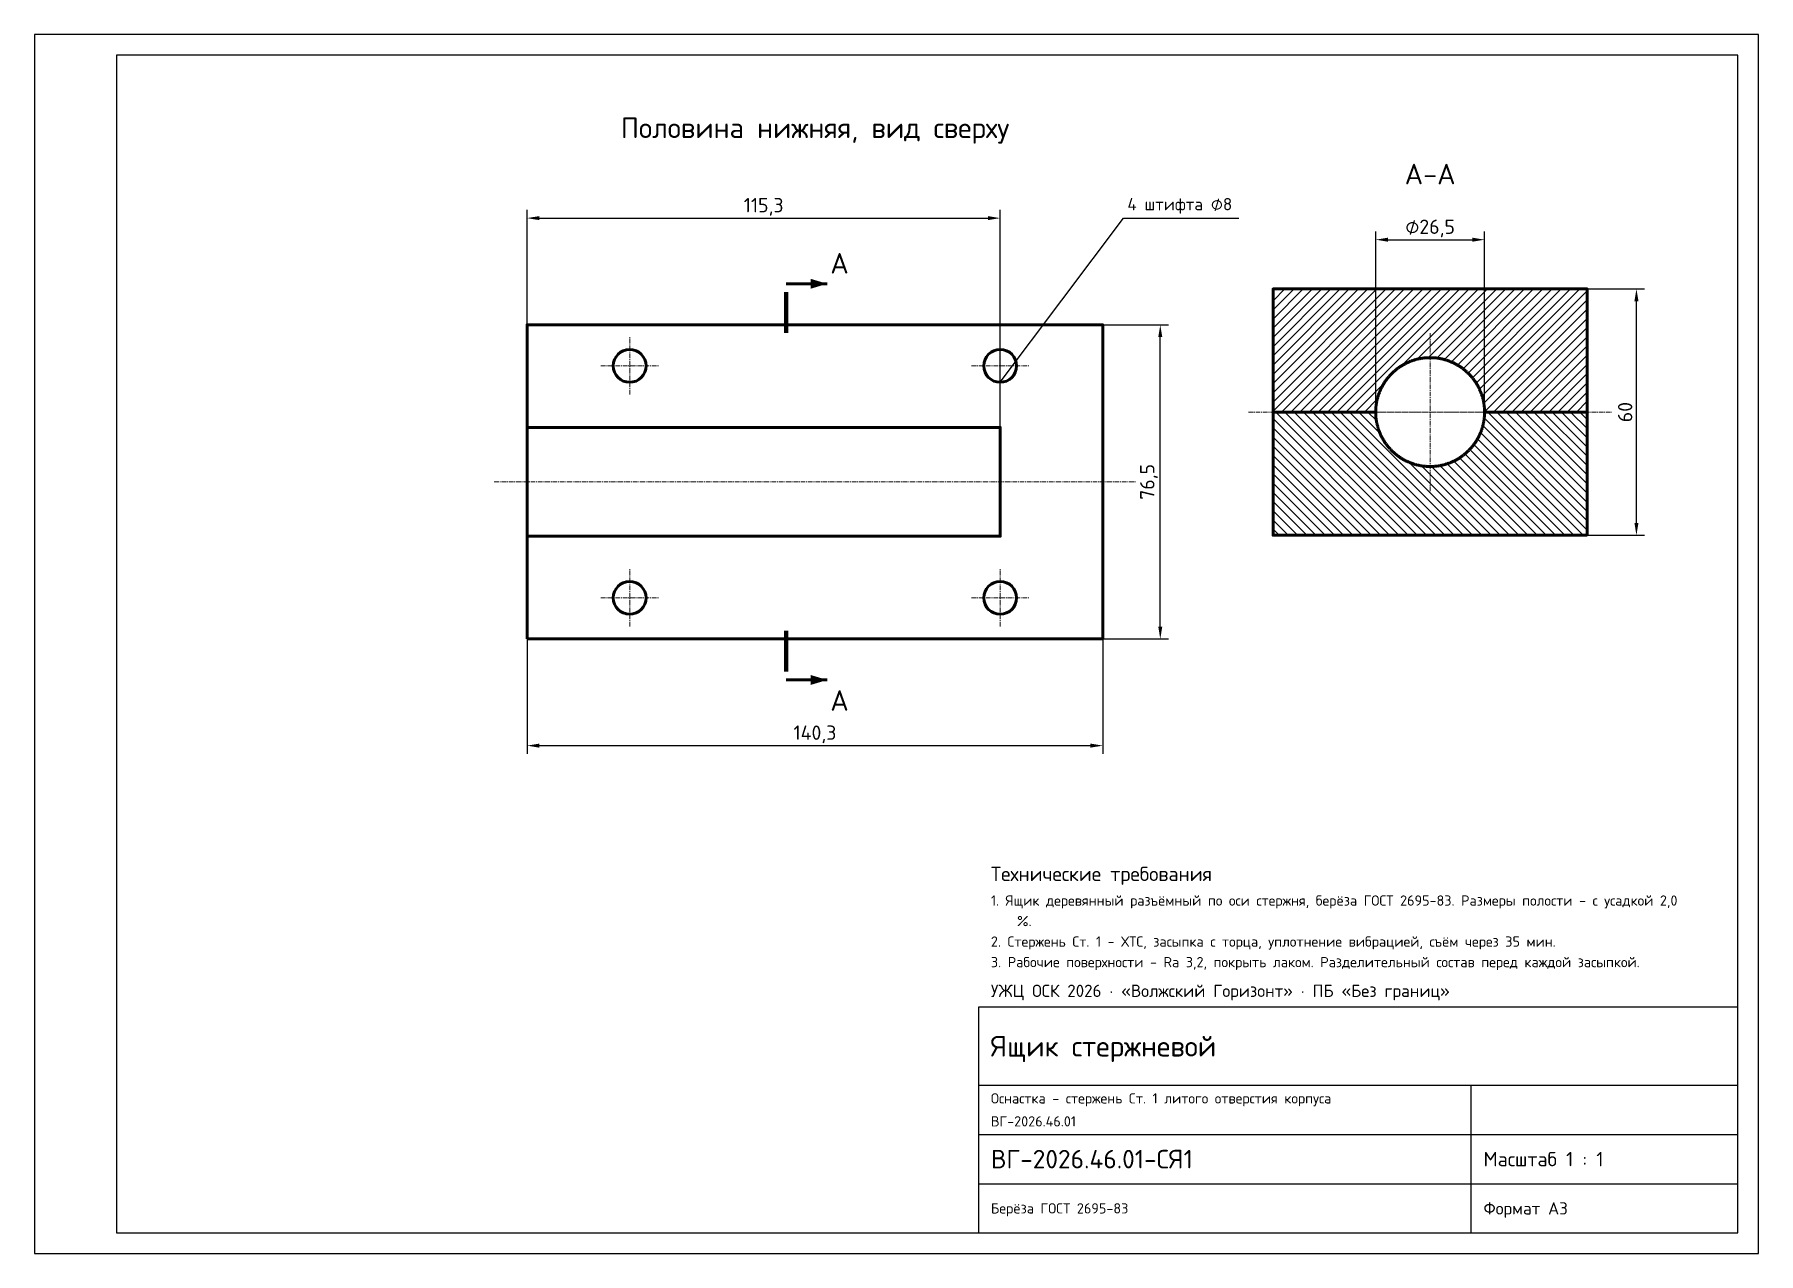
# Model space of a CAD drawing. Header units: millimetres. Extents: x 0 to 420, y 0 to 297.
import ezdxf
from ezdxf.enums import TextEntityAlignment as Align

# ---------------------------------------------------------------- set-up
doc = ezdxf.new("R2010")
doc.units = ezdxf.units.MM
doc.header["$LTSCALE"] = 0.35
doc.linetypes.add('CENTER', pattern=[5.08, 3.175, -0.635, 0.635, -0.635])
for name, color, linetype in [('00_РАМКА', 7, 'Continuous'), ('08_ТЕКСТ', 7, 'Continuous'), ('09_РАЗМЕРЫ', 7, 'Continuous')]:
    doc.layers.add(name, color=color, linetype=linetype)
for name, color, linetype, lineweight in [('07_ОСИ', 2, 'CENTER', 18), ('20_ВИДИМЫЕ', 7, 'Continuous', 50), ('23_ШТРИХОВКА', 7, 'Continuous', 18)]:
    doc.layers.add(name, color=color, linetype=linetype, lineweight=lineweight)
doc.styles.add('ГОСТ', font='isocpeur.ttf')
doc.dimstyles.new('ГОСТ', dxfattribs={"dimtxt": 3.5, "dimasz": 3, "dimexe": 2, "dimexo": 0, "dimgap": 1, "dimtad": 1, "dimdec": 1, "dimtxsty": 'ГОСТ', "dimcen": 2.5, "dimclrd": 7, "dimclre": 7, "dimclrt": 7, "dimazin": 3, "dimtfac": 1, "dimtmove": 0, "dimatfit": 3, "dimarcsym": 0})

msp = doc.modelspace()

# ---------------------------------------------------------------- hatches: boundary and pattern name
at = {"layer": '20_ВИДИМЫЕ'}
for points in [[(189.12, 237.46), (193.12, 236.26), (189.12, 235.06)], [(189.12, 140.94), (193.12, 139.74), (189.12, 138.54)]]:
    msp.add_hatch(color=7, dxfattribs=at).paths.add_polyline_path(points)
at = {"layer": '23_ШТРИХОВКА'}
h = msp.add_hatch(dxfattribs=at)
h.set_pattern_fill('ANSI31', scale=0.5)
h.paths.add_polyline_path([(301.74, 205), (301.74, 235), (378.26, 235), (378.26, 205), (353.26, 205), (353.26, 205.16), (353.26, 205.33), (353.25, 205.49), (353.24, 205.65), (353.24, 205.81), (353.22, 205.98), (353.21, 206.14), (353.2, 206.3), (353.18, 206.46), (353.16, 206.62), (353.14, 206.78), (353.12, 206.95), (353.09, 207.11), (353.06, 207.27), (353.04, 207.43), (353.01, 207.59), (352.97, 207.75), (352.94, 207.91), (352.9, 208.06), (352.86, 208.22), (352.82, 208.38), (352.78, 208.54), (352.74, 208.69), (352.69, 208.85), (352.64, 209), (352.59, 209.16), (352.54, 209.31), (352.48, 209.47), (352.43, 209.62), (352.37, 209.77), (352.31, 209.92), (352.25, 210.07), (352.19, 210.22), (352.12, 210.37), (352.06, 210.52), (351.99, 210.67), (351.92, 210.82), (351.84, 210.96), (351.77, 211.11), (351.69, 211.25), (351.62, 211.39), (351.54, 211.54), (351.46, 211.68), (351.37, 211.82), (351.29, 211.96), (351.2, 212.09), (351.11, 212.23), (351.03, 212.37), (350.93, 212.5), (350.84, 212.64), (350.75, 212.77), (350.65, 212.9), (350.55, 213.03), (350.45, 213.16), (350.35, 213.29), (350.25, 213.41), (350.15, 213.54), (350.04, 213.66), (349.93, 213.78), (349.83, 213.9), (349.71, 214.02), (349.6, 214.14), (349.49, 214.26), (349.38, 214.38), (349.26, 214.49), (349.14, 214.6), (349.02, 214.71), (348.9, 214.83), (348.78, 214.93), (348.66, 215.04), (348.54, 215.15), (348.41, 215.25), (348.29, 215.35), (348.16, 215.45), (348.03, 215.55), (347.9, 215.65), (347.77, 215.75), (347.64, 215.84), (347.5, 215.93), (347.37, 216.03), (347.23, 216.11), (347.09, 216.2), (346.96, 216.29), (346.82, 216.37), (346.68, 216.46), (346.54, 216.54), (346.39, 216.62), (346.25, 216.69), (346.11, 216.77), (345.96, 216.84), (345.82, 216.92), (345.67, 216.99), (345.52, 217.06), (345.37, 217.12), (345.22, 217.19), (345.07, 217.25), (344.92, 217.31), (344.77, 217.37), (344.62, 217.43), (344.47, 217.48), (344.31, 217.54), (344.16, 217.59), (344, 217.64), (343.85, 217.69), (343.69, 217.74), (343.54, 217.78), (343.38, 217.82), (343.22, 217.86), (343.06, 217.9), (342.91, 217.94), (342.75, 217.97), (342.59, 218.01), (342.43, 218.04), (342.27, 218.06), (342.11, 218.09), (341.95, 218.12), (341.78, 218.14), (341.62, 218.16), (341.46, 218.18), (341.3, 218.2), (341.14, 218.21), (340.98, 218.22), (340.81, 218.24), (340.65, 218.24), (340.49, 218.25), (340.33, 218.26), (340.16, 218.26), (340, 218.26), (339.84, 218.26), (339.67, 218.26), (339.51, 218.25), (339.35, 218.24), (339.19, 218.24), (339.02, 218.22), (338.86, 218.21), (338.7, 218.2), (338.54, 218.18), (338.38, 218.16), (338.22, 218.14), (338.05, 218.12), (337.89, 218.09), (337.73, 218.06), (337.57, 218.04), (337.41, 218.01), (337.25, 217.97), (337.09, 217.94), (336.94, 217.9), (336.78, 217.86), (336.62, 217.82), (336.46, 217.78), (336.31, 217.74), (336.15, 217.69), (336, 217.64), (335.84, 217.59), (335.69, 217.54), (335.53, 217.48), (335.38, 217.43), (335.23, 217.37), (335.08, 217.31), (334.93, 217.25), (334.78, 217.19), (334.63, 217.12), (334.48, 217.06), (334.33, 216.99), (334.18, 216.92), (334.04, 216.84), (333.89, 216.77), (333.75, 216.69), (333.61, 216.62), (333.46, 216.54), (333.32, 216.46), (333.18, 216.37), (333.04, 216.29), (332.91, 216.2), (332.77, 216.11), (332.63, 216.03), (332.5, 215.93), (332.36, 215.84), (332.23, 215.75), (332.1, 215.65), (331.97, 215.55), (331.84, 215.45), (331.71, 215.35), (331.59, 215.25), (331.46, 215.15), (331.34, 215.04), (331.22, 214.93), (331.1, 214.83), (330.98, 214.71), (330.86, 214.6), (330.74, 214.49), (330.62, 214.38), (330.51, 214.26), (330.4, 214.14), (330.29, 214.02), (330.17, 213.9), (330.07, 213.78), (329.96, 213.66), (329.85, 213.54), (329.75, 213.41), (329.65, 213.29), (329.55, 213.16), (329.45, 213.03), (329.35, 212.9), (329.25, 212.77), (329.16, 212.64), (329.07, 212.5), (328.97, 212.37), (328.89, 212.23), (328.8, 212.09), (328.71, 211.96), (328.63, 211.82), (328.54, 211.68), (328.46, 211.54), (328.38, 211.39), (328.31, 211.25), (328.23, 211.11), (328.16, 210.96), (328.08, 210.82), (328.01, 210.67), (327.94, 210.52), (327.88, 210.37), (327.81, 210.22), (327.75, 210.07), (327.69, 209.92), (327.63, 209.77), (327.57, 209.62), (327.52, 209.47), (327.46, 209.31), (327.41, 209.16), (327.36, 209), (327.31, 208.85), (327.26, 208.69), (327.22, 208.54), (327.18, 208.38), (327.14, 208.22), (327.1, 208.06), (327.06, 207.91), (327.03, 207.75), (326.99, 207.59), (326.96, 207.43), (326.94, 207.27), (326.91, 207.11), (326.88, 206.95), (326.86, 206.78), (326.84, 206.62), (326.82, 206.46), (326.8, 206.3), (326.79, 206.14), (326.78, 205.98), (326.76, 205.81), (326.76, 205.65), (326.75, 205.49), (326.74, 205.33), (326.74, 205.16), (326.74, 205)])
h = msp.add_hatch(dxfattribs=at)
h.set_pattern_fill('ANSI31', scale=0.5, angle=90)
h.paths.add_polyline_path([(378.26, 175), (301.74, 175), (301.74, 205), (326.74, 205), (326.74, 204.84), (326.74, 204.67), (326.75, 204.51), (326.76, 204.35), (326.76, 204.19), (326.78, 204.02), (326.79, 203.86), (326.8, 203.7), (326.82, 203.54), (326.84, 203.38), (326.86, 203.22), (326.88, 203.05), (326.91, 202.89), (326.94, 202.73), (326.96, 202.57), (326.99, 202.41), (327.03, 202.25), (327.06, 202.09), (327.1, 201.94), (327.14, 201.78), (327.18, 201.62), (327.22, 201.46), (327.26, 201.31), (327.31, 201.15), (327.36, 201), (327.41, 200.84), (327.46, 200.69), (327.52, 200.53), (327.57, 200.38), (327.63, 200.23), (327.69, 200.08), (327.75, 199.93), (327.81, 199.78), (327.88, 199.63), (327.94, 199.48), (328.01, 199.33), (328.08, 199.18), (328.16, 199.04), (328.23, 198.89), (328.31, 198.75), (328.38, 198.61), (328.46, 198.46), (328.54, 198.32), (328.63, 198.18), (328.71, 198.04), (328.8, 197.91), (328.89, 197.77), (328.97, 197.63), (329.07, 197.5), (329.16, 197.36), (329.25, 197.23), (329.35, 197.1), (329.45, 196.97), (329.55, 196.84), (329.65, 196.71), (329.75, 196.59), (329.85, 196.46), (329.96, 196.34), (330.07, 196.22), (330.17, 196.1), (330.29, 195.98), (330.4, 195.86), (330.51, 195.74), (330.62, 195.62), (330.74, 195.51), (330.86, 195.4), (330.98, 195.29), (331.1, 195.17), (331.22, 195.07), (331.34, 194.96), (331.46, 194.85), (331.59, 194.75), (331.71, 194.65), (331.84, 194.55), (331.97, 194.45), (332.1, 194.35), (332.23, 194.25), (332.36, 194.16), (332.5, 194.07), (332.63, 193.97), (332.77, 193.89), (332.91, 193.8), (333.04, 193.71), (333.18, 193.63), (333.32, 193.54), (333.46, 193.46), (333.61, 193.38), (333.75, 193.31), (333.89, 193.23), (334.04, 193.16), (334.18, 193.08), (334.33, 193.01), (334.48, 192.94), (334.63, 192.88), (334.78, 192.81), (334.93, 192.75), (335.08, 192.69), (335.23, 192.63), (335.38, 192.57), (335.53, 192.52), (335.69, 192.46), (335.84, 192.41), (336, 192.36), (336.15, 192.31), (336.31, 192.26), (336.46, 192.22), (336.62, 192.18), (336.78, 192.14), (336.94, 192.1), (337.09, 192.06), (337.25, 192.03), (337.41, 191.99), (337.57, 191.96), (337.73, 191.94), (337.89, 191.91), (338.05, 191.88), (338.22, 191.86), (338.38, 191.84), (338.54, 191.82), (338.7, 191.8), (338.86, 191.79), (339.02, 191.78), (339.19, 191.76), (339.35, 191.76), (339.51, 191.75), (339.67, 191.74), (339.84, 191.74), (340, 191.74), (340.16, 191.74), (340.33, 191.74), (340.49, 191.75), (340.65, 191.76), (340.81, 191.76), (340.98, 191.78), (341.14, 191.79), (341.3, 191.8), (341.46, 191.82), (341.62, 191.84), (341.78, 191.86), (341.95, 191.88), (342.11, 191.91), (342.27, 191.94), (342.43, 191.96), (342.59, 191.99), (342.75, 192.03), (342.91, 192.06), (343.06, 192.1), (343.22, 192.14), (343.38, 192.18), (343.54, 192.22), (343.69, 192.26), (343.85, 192.31), (344, 192.36), (344.16, 192.41), (344.31, 192.46), (344.47, 192.52), (344.62, 192.57), (344.77, 192.63), (344.92, 192.69), (345.07, 192.75), (345.22, 192.81), (345.37, 192.88), (345.52, 192.94), (345.67, 193.01), (345.82, 193.08), (345.96, 193.16), (346.11, 193.23), (346.25, 193.31), (346.39, 193.38), (346.54, 193.46), (346.68, 193.54), (346.82, 193.63), (346.96, 193.71), (347.09, 193.8), (347.23, 193.89), (347.37, 193.97), (347.5, 194.07), (347.64, 194.16), (347.77, 194.25), (347.9, 194.35), (348.03, 194.45), (348.16, 194.55), (348.29, 194.65), (348.41, 194.75), (348.54, 194.85), (348.66, 194.96), (348.78, 195.07), (348.9, 195.17), (349.02, 195.29), (349.14, 195.4), (349.26, 195.51), (349.38, 195.62), (349.49, 195.74), (349.6, 195.86), (349.71, 195.98), (349.83, 196.1), (349.93, 196.22), (350.04, 196.34), (350.15, 196.46), (350.25, 196.59), (350.35, 196.71), (350.45, 196.84), (350.55, 196.97), (350.65, 197.1), (350.75, 197.23), (350.84, 197.36), (350.93, 197.5), (351.03, 197.63), (351.11, 197.77), (351.2, 197.91), (351.29, 198.04), (351.37, 198.18), (351.46, 198.32), (351.54, 198.46), (351.62, 198.61), (351.69, 198.75), (351.77, 198.89), (351.84, 199.04), (351.92, 199.18), (351.99, 199.33), (352.06, 199.48), (352.12, 199.63), (352.19, 199.78), (352.25, 199.93), (352.31, 200.08), (352.37, 200.23), (352.43, 200.38), (352.48, 200.53), (352.54, 200.69), (352.59, 200.84), (352.64, 201), (352.69, 201.15), (352.74, 201.31), (352.78, 201.46), (352.82, 201.62), (352.86, 201.78), (352.9, 201.94), (352.94, 202.09), (352.97, 202.25), (353.01, 202.41), (353.04, 202.57), (353.06, 202.73), (353.09, 202.89), (353.12, 203.05), (353.14, 203.22), (353.16, 203.38), (353.18, 203.54), (353.2, 203.7), (353.21, 203.86), (353.22, 204.02), (353.24, 204.19), (353.24, 204.35), (353.25, 204.51), (353.26, 204.67), (353.26, 204.84), (353.26, 205), (378.26, 205)])

# ---------------------------------------------------------------- linework, layer by layer
at = {"layer": '00_РАМКА'}
for p, q in [((230, 41), (415, 41)), ((350, 5), (350, 41)), ((230, 29), (415, 29)), ((230, 17), (415, 17))]:
    msp.add_line(p, q, dxfattribs=at)
for points in [[(0, 0), (420, 0), (420, 297), (0, 297)], [(20, 5), (415, 5), (415, 292), (20, 292)], [(230, 5), (415, 5), (415, 60), (230, 60)]]:
    msp.add_lwpolyline(points, close=True, dxfattribs=at)
at = {"layer": '07_ОСИ'}
for p, q in [((145, 209.26), (145, 223.26)), ((235.26, 209.26), (235.26, 223.26)), ((340, 185.74), (340, 224.26)), ((138, 216.26), (152, 216.26)), ((228.26, 216.26), (242.26, 216.26)), ((295.74, 205), (384.26, 205)), ((320.74, 205), (359.26, 205)), ((112, 188), (268.26, 188)), ((145, 152.74), (145, 166.74)), ((235.26, 152.74), (235.26, 166.74)), ((138, 159.74), (152, 159.74)), ((228.26, 159.74), (242.26, 159.74))]:
    msp.add_line(p, q, dxfattribs=at)
at = {"layer": '09_РАЗМЕРЫ'}
for p, q in [((235.26, 212.26), (265.26, 252.26)), ((265.26, 252.26), (293.36, 252.26))]:
    msp.add_line(p, q, dxfattribs=at)
at = {"layer": '20_ВИДИМЫЕ'}
for p, q in [((183.12, 236.26), (193.12, 236.26)), ((183.12, 139.74), (193.12, 139.74))]:
    msp.add_line(p, q, dxfattribs=at)
at = {"layer": '20_ВИДИМЫЕ', "const_width": 1}
for points in [[(183.12, 234.26), (183.12, 224.26)], [(183.12, 141.74), (183.12, 151.74)]]:
    msp.add_lwpolyline(points, dxfattribs=at)
at = {"layer": '20_ВИДИМЫЕ'}
for points in [[(301.74, 205), (301.74, 235), (378.26, 235), (378.26, 205), (353.26, 205), (353.26, 205.16), (353.26, 205.33), (353.25, 205.49), (353.24, 205.65), (353.24, 205.81), (353.22, 205.98), (353.21, 206.14), (353.2, 206.3), (353.18, 206.46), (353.16, 206.62), (353.14, 206.78), (353.12, 206.95), (353.09, 207.11), (353.06, 207.27), (353.04, 207.43), (353.01, 207.59), (352.97, 207.75), (352.94, 207.91), (352.9, 208.06), (352.86, 208.22), (352.82, 208.38), (352.78, 208.54), (352.74, 208.69), (352.69, 208.85), (352.64, 209), (352.59, 209.16), (352.54, 209.31), (352.48, 209.47), (352.43, 209.62), (352.37, 209.77), (352.31, 209.92), (352.25, 210.07), (352.19, 210.22), (352.12, 210.37), (352.06, 210.52), (351.99, 210.67), (351.92, 210.82), (351.84, 210.96), (351.77, 211.11), (351.69, 211.25), (351.62, 211.39), (351.54, 211.54), (351.46, 211.68), (351.37, 211.82), (351.29, 211.96), (351.2, 212.09), (351.11, 212.23), (351.03, 212.37), (350.93, 212.5), (350.84, 212.64), (350.75, 212.77), (350.65, 212.9), (350.55, 213.03), (350.45, 213.16), (350.35, 213.29), (350.25, 213.41), (350.15, 213.54), (350.04, 213.66), (349.93, 213.78), (349.83, 213.9), (349.71, 214.02), (349.6, 214.14), (349.49, 214.26), (349.38, 214.38), (349.26, 214.49), (349.14, 214.6), (349.02, 214.71), (348.9, 214.83), (348.78, 214.93), (348.66, 215.04), (348.54, 215.15), (348.41, 215.25), (348.29, 215.35), (348.16, 215.45), (348.03, 215.55), (347.9, 215.65), (347.77, 215.75), (347.64, 215.84), (347.5, 215.93), (347.37, 216.03), (347.23, 216.11), (347.09, 216.2), (346.96, 216.29), (346.82, 216.37), (346.68, 216.46), (346.54, 216.54), (346.39, 216.62), (346.25, 216.69), (346.11, 216.77), (345.96, 216.84), (345.82, 216.92), (345.67, 216.99), (345.52, 217.06), (345.37, 217.12), (345.22, 217.19), (345.07, 217.25), (344.92, 217.31), (344.77, 217.37), (344.62, 217.43), (344.47, 217.48), (344.31, 217.54), (344.16, 217.59), (344, 217.64), (343.85, 217.69), (343.69, 217.74), (343.54, 217.78), (343.38, 217.82), (343.22, 217.86), (343.06, 217.9), (342.91, 217.94), (342.75, 217.97), (342.59, 218.01), (342.43, 218.04), (342.27, 218.06), (342.11, 218.09), (341.95, 218.12), (341.78, 218.14), (341.62, 218.16), (341.46, 218.18), (341.3, 218.2), (341.14, 218.21), (340.98, 218.22), (340.81, 218.24), (340.65, 218.24), (340.49, 218.25), (340.33, 218.26), (340.16, 218.26), (340, 218.26), (339.84, 218.26), (339.67, 218.26), (339.51, 218.25), (339.35, 218.24), (339.19, 218.24), (339.02, 218.22), (338.86, 218.21), (338.7, 218.2), (338.54, 218.18), (338.38, 218.16), (338.22, 218.14), (338.05, 218.12), (337.89, 218.09), (337.73, 218.06), (337.57, 218.04), (337.41, 218.01), (337.25, 217.97), (337.09, 217.94), (336.94, 217.9), (336.78, 217.86), (336.62, 217.82), (336.46, 217.78), (336.31, 217.74), (336.15, 217.69), (336, 217.64), (335.84, 217.59), (335.69, 217.54), (335.53, 217.48), (335.38, 217.43), (335.23, 217.37), (335.08, 217.31), (334.93, 217.25), (334.78, 217.19), (334.63, 217.12), (334.48, 217.06), (334.33, 216.99), (334.18, 216.92), (334.04, 216.84), (333.89, 216.77), (333.75, 216.69), (333.61, 216.62), (333.46, 216.54), (333.32, 216.46), (333.18, 216.37), (333.04, 216.29), (332.91, 216.2), (332.77, 216.11), (332.63, 216.03), (332.5, 215.93), (332.36, 215.84), (332.23, 215.75), (332.1, 215.65), (331.97, 215.55), (331.84, 215.45), (331.71, 215.35), (331.59, 215.25), (331.46, 215.15), (331.34, 215.04), (331.22, 214.93), (331.1, 214.83), (330.98, 214.71), (330.86, 214.6), (330.74, 214.49), (330.62, 214.38), (330.51, 214.26), (330.4, 214.14), (330.29, 214.02), (330.17, 213.9), (330.07, 213.78), (329.96, 213.66), (329.85, 213.54), (329.75, 213.41), (329.65, 213.29), (329.55, 213.16), (329.45, 213.03), (329.35, 212.9), (329.25, 212.77), (329.16, 212.64), (329.07, 212.5), (328.97, 212.37), (328.89, 212.23), (328.8, 212.09), (328.71, 211.96), (328.63, 211.82), (328.54, 211.68), (328.46, 211.54), (328.38, 211.39), (328.31, 211.25), (328.23, 211.11), (328.16, 210.96), (328.08, 210.82), (328.01, 210.67), (327.94, 210.52), (327.88, 210.37), (327.81, 210.22), (327.75, 210.07), (327.69, 209.92), (327.63, 209.77), (327.57, 209.62), (327.52, 209.47), (327.46, 209.31), (327.41, 209.16), (327.36, 209), (327.31, 208.85), (327.26, 208.69), (327.22, 208.54), (327.18, 208.38), (327.14, 208.22), (327.1, 208.06), (327.06, 207.91), (327.03, 207.75), (326.99, 207.59), (326.96, 207.43), (326.94, 207.27), (326.91, 207.11), (326.88, 206.95), (326.86, 206.78), (326.84, 206.62), (326.82, 206.46), (326.8, 206.3), (326.79, 206.14), (326.78, 205.98), (326.76, 205.81), (326.76, 205.65), (326.75, 205.49), (326.74, 205.33), (326.74, 205.16), (326.74, 205), (301.74, 205)], [(120, 149.74), (260.26, 149.74), (260.26, 226.26), (120, 226.26)], [(378.26, 175), (301.74, 175), (301.74, 205), (326.74, 205), (326.74, 204.84), (326.74, 204.67), (326.75, 204.51), (326.76, 204.35), (326.76, 204.19), (326.78, 204.02), (326.79, 203.86), (326.8, 203.7), (326.82, 203.54), (326.84, 203.38), (326.86, 203.22), (326.88, 203.05), (326.91, 202.89), (326.94, 202.73), (326.96, 202.57), (326.99, 202.41), (327.03, 202.25), (327.06, 202.09), (327.1, 201.94), (327.14, 201.78), (327.18, 201.62), (327.22, 201.46), (327.26, 201.31), (327.31, 201.15), (327.36, 201), (327.41, 200.84), (327.46, 200.69), (327.52, 200.53), (327.57, 200.38), (327.63, 200.23), (327.69, 200.08), (327.75, 199.93), (327.81, 199.78), (327.88, 199.63), (327.94, 199.48), (328.01, 199.33), (328.08, 199.18), (328.16, 199.04), (328.23, 198.89), (328.31, 198.75), (328.38, 198.61), (328.46, 198.46), (328.54, 198.32), (328.63, 198.18), (328.71, 198.04), (328.8, 197.91), (328.89, 197.77), (328.97, 197.63), (329.07, 197.5), (329.16, 197.36), (329.25, 197.23), (329.35, 197.1), (329.45, 196.97), (329.55, 196.84), (329.65, 196.71), (329.75, 196.59), (329.85, 196.46), (329.96, 196.34), (330.07, 196.22), (330.17, 196.1), (330.29, 195.98), (330.4, 195.86), (330.51, 195.74), (330.62, 195.62), (330.74, 195.51), (330.86, 195.4), (330.98, 195.29), (331.1, 195.17), (331.22, 195.07), (331.34, 194.96), (331.46, 194.85), (331.59, 194.75), (331.71, 194.65), (331.84, 194.55), (331.97, 194.45), (332.1, 194.35), (332.23, 194.25), (332.36, 194.16), (332.5, 194.07), (332.63, 193.97), (332.77, 193.89), (332.91, 193.8), (333.04, 193.71), (333.18, 193.63), (333.32, 193.54), (333.46, 193.46), (333.61, 193.38), (333.75, 193.31), (333.89, 193.23), (334.04, 193.16), (334.18, 193.08), (334.33, 193.01), (334.48, 192.94), (334.63, 192.88), (334.78, 192.81), (334.93, 192.75), (335.08, 192.69), (335.23, 192.63), (335.38, 192.57), (335.53, 192.52), (335.69, 192.46), (335.84, 192.41), (336, 192.36), (336.15, 192.31), (336.31, 192.26), (336.46, 192.22), (336.62, 192.18), (336.78, 192.14), (336.94, 192.1), (337.09, 192.06), (337.25, 192.03), (337.41, 191.99), (337.57, 191.96), (337.73, 191.94), (337.89, 191.91), (338.05, 191.88), (338.22, 191.86), (338.38, 191.84), (338.54, 191.82), (338.7, 191.8), (338.86, 191.79), (339.02, 191.78), (339.19, 191.76), (339.35, 191.76), (339.51, 191.75), (339.67, 191.74), (339.84, 191.74), (340, 191.74), (340.16, 191.74), (340.33, 191.74), (340.49, 191.75), (340.65, 191.76), (340.81, 191.76), (340.98, 191.78), (341.14, 191.79), (341.3, 191.8), (341.46, 191.82), (341.62, 191.84), (341.78, 191.86), (341.95, 191.88), (342.11, 191.91), (342.27, 191.94), (342.43, 191.96), (342.59, 191.99), (342.75, 192.03), (342.91, 192.06), (343.06, 192.1), (343.22, 192.14), (343.38, 192.18), (343.54, 192.22), (343.69, 192.26), (343.85, 192.31), (344, 192.36), (344.16, 192.41), (344.31, 192.46), (344.47, 192.52), (344.62, 192.57), (344.77, 192.63), (344.92, 192.69), (345.07, 192.75), (345.22, 192.81), (345.37, 192.88), (345.52, 192.94), (345.67, 193.01), (345.82, 193.08), (345.96, 193.16), (346.11, 193.23), (346.25, 193.31), (346.39, 193.38), (346.54, 193.46), (346.68, 193.54), (346.82, 193.63), (346.96, 193.71), (347.09, 193.8), (347.23, 193.89), (347.37, 193.97), (347.5, 194.07), (347.64, 194.16), (347.77, 194.25), (347.9, 194.35), (348.03, 194.45), (348.16, 194.55), (348.29, 194.65), (348.41, 194.75), (348.54, 194.85), (348.66, 194.96), (348.78, 195.07), (348.9, 195.17), (349.02, 195.29), (349.14, 195.4), (349.26, 195.51), (349.38, 195.62), (349.49, 195.74), (349.6, 195.86), (349.71, 195.98), (349.83, 196.1), (349.93, 196.22), (350.04, 196.34), (350.15, 196.46), (350.25, 196.59), (350.35, 196.71), (350.45, 196.84), (350.55, 196.97), (350.65, 197.1), (350.75, 197.23), (350.84, 197.36), (350.93, 197.5), (351.03, 197.63), (351.11, 197.77), (351.2, 197.91), (351.29, 198.04), (351.37, 198.18), (351.46, 198.32), (351.54, 198.46), (351.62, 198.61), (351.69, 198.75), (351.77, 198.89), (351.84, 199.04), (351.92, 199.18), (351.99, 199.33), (352.06, 199.48), (352.12, 199.63), (352.19, 199.78), (352.25, 199.93), (352.31, 200.08), (352.37, 200.23), (352.43, 200.38), (352.48, 200.53), (352.54, 200.69), (352.59, 200.84), (352.64, 201), (352.69, 201.15), (352.74, 201.31), (352.78, 201.46), (352.82, 201.62), (352.86, 201.78), (352.9, 201.94), (352.94, 202.09), (352.97, 202.25), (353.01, 202.41), (353.04, 202.57), (353.06, 202.73), (353.09, 202.89), (353.12, 203.05), (353.14, 203.22), (353.16, 203.38), (353.18, 203.54), (353.2, 203.7), (353.21, 203.86), (353.22, 204.02), (353.24, 204.19), (353.24, 204.35), (353.25, 204.51), (353.26, 204.67), (353.26, 204.84), (353.26, 205), (378.26, 205), (378.26, 175)], [(120, 174.74), (235.26, 174.74), (235.26, 201.26), (120, 201.26)]]:
    msp.add_lwpolyline(points, close=True, dxfattribs=at)
for centre in [(145, 216.26), (235.26, 216.26), (145, 159.74), (235.26, 159.74)]:
    msp.add_circle(centre, 4, dxfattribs=at)

# ---------------------------------------------------------------- texts
at = {"layer": '08_ТЕКСТ', "style": 'ГОСТ'}
for s, p in [('Половина нижняя, вид сверху', (190.13, 270.26)), ('А-А', (340, 259))]:
    msp.add_text(s, height=5, dxfattribs=at).set_placement(p, align=Align.BOTTOM_CENTER)
msp.add_text('4 штифта ⌀8', height=3, dxfattribs=at).set_placement((266.26, 253.26), align=Align.BOTTOM_LEFT)
for p in [(196.12, 241.26), (196.12, 134.74)]:
    msp.add_text('А', height=5, dxfattribs=at).set_placement(p, align=Align.MIDDLE_CENTER)
for s, height, p in [('Технические требования', 3.5, (233, 92.5)), ('1. Ящик деревянный разъёмный по оси стержня, берёза ГОСТ 2695-83. Размеры полости - с усадкой 2,0', 2.5, (233, 86)), ('    %.', 2.5, (233, 81)), ('2. Стержень Ст. 1 - ХТС, засыпка с торца, уплотнение вибрацией, съём через 35 мин.', 2.5, (233, 76)), ('3. Рабочие поверхности - Ra 3,2, покрыть лаком. Разделительный состав перед каждой засыпкой.', 2.5, (233, 71)), ('УЖЦ ОСК 2026 · «Волжский Горизонт» · ПБ «Без границ»', 3, (233, 64)), ('Ящик стержневой', 5, (233, 50.5)), ('Оснастка - стержень Ст. 1 литого отверстия корпуса', 2.5, (233, 37.8)), ('ВГ-2026.46.01', 2.5, (233, 32.2)), ('ВГ-2026.46.01-СЯ1', 4.5, (233, 23)), ('Масштаб 1 : 1', 3.5, (353, 23)), ('Берёза ГОСТ 2695-83', 2.5, (233, 11)), ('Формат A3', 3, (353, 11))]:
    msp.add_text(s, height=height, dxfattribs=at).set_placement(p, align=Align.MIDDLE_LEFT)

# ---------------------------------------------------------------- dimensions: what is measured, and where the dimension line sits
at = {"layer": '09_РАЗМЕРЫ'}
for base, p1, p2, text in [((120, 252.26), (120, 201.26), (235.26, 201.26), '115,3'), ((326.74, 247), (326.74, 205), (353.26, 205), '⌀26,5')]:
    msp.add_linear_dim(base=base, p1=p1, p2=p2, text=text, dimstyle='ГОСТ', override={"dimtxsty": 'ГОСТ'}, dxfattribs=at).render()
for base, p1, p2 in [((390.26, 175), (378.26, 175), (378.26, 235)), ((274.26, 149.74), (260.26, 149.74), (260.26, 226.26))]:
    msp.add_linear_dim(base=base, p1=p1, p2=p2, angle=90, dimstyle='ГОСТ', override={"dimtxsty": 'ГОСТ'}, dxfattribs=at).render()
msp.add_linear_dim(base=(120, 123.74), p1=(120, 149.74), p2=(260.26, 149.74), dimstyle='ГОСТ', override={"dimtxsty": 'ГОСТ'}, dxfattribs=at).render()

doc.saveas('drawing.dxf')
